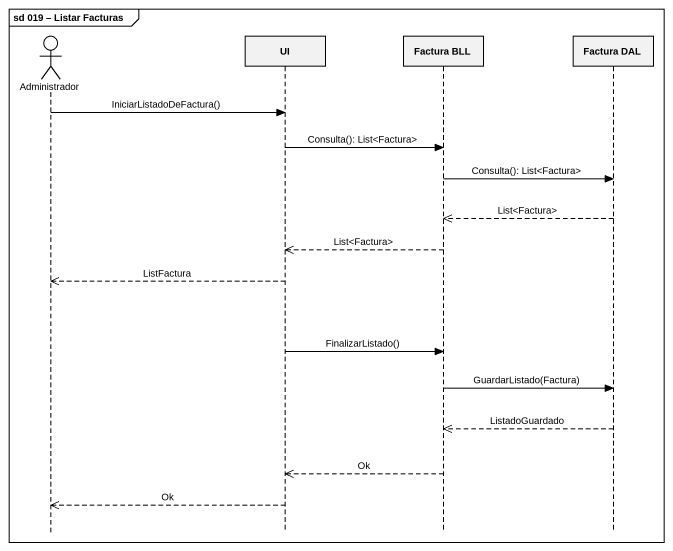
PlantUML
@startuml
mainframe sd 019 – Listar Facturas
hide footbox
actor Administrador
participant UI
participant "Factura BLL" as Factura_BLL
participant "Factura DAL" as Factura_DAL

Administrador -> UI : IniciarListadoDeFactura()
UI -> Factura_BLL : Consulta(): List<Factura>
Factura_BLL -> Factura_DAL : Consulta(): List<Factura>
Factura_DAL -->> Factura_BLL : List<Factura>
Factura_BLL -->> UI : List<Factura>
UI -->> Administrador : ListFactura
UI -> Factura_BLL : FinalizarListado()
Factura_BLL -> Factura_DAL : GuardarListado(Factura)
Factura_DAL -->> Factura_BLL : ListadoGuardado
Factura_BLL -->> UI : Ok
UI -->> Administrador : Ok
@enduml
